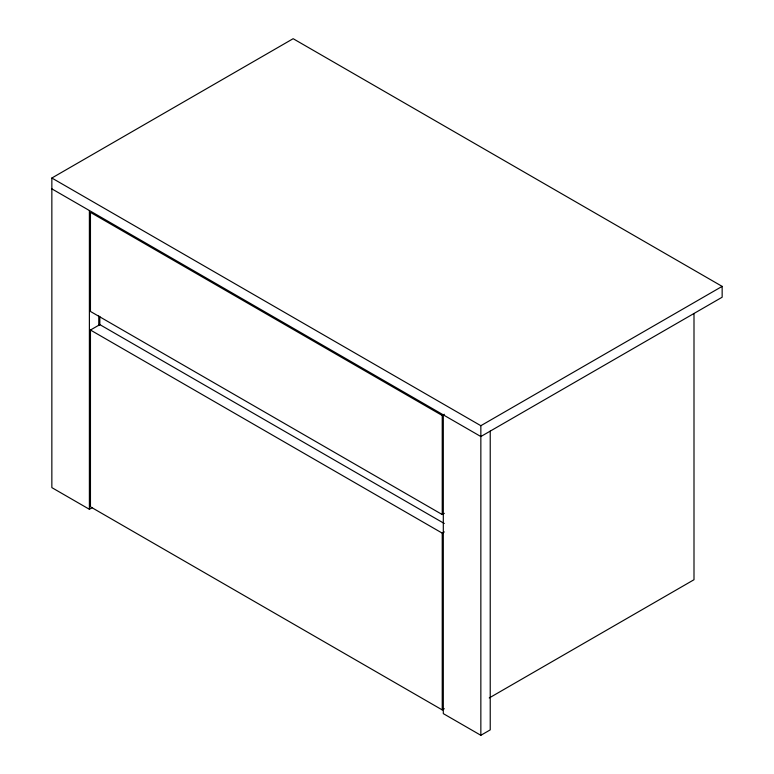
<?xml version="1.0" encoding="UTF-8"?>
<svg xmlns="http://www.w3.org/2000/svg" width="774" height="774" viewBox="0 0 774 774"><rect width="100%" height="100%" fill="white"/><g stroke="black" fill="none" stroke-linecap="round" stroke-linejoin="round"><path stroke-width="1.16" d="M92.512 507.483L89.387 509.292L51.848 487.62L51.848 178.02L293.153 38.7L722.152 286.38L722.152 297.216L480.848 436.536L51.848 188.856M444.315 708.713L442.235 709.913L90.461 506.815L90.461 330.034L99.836 324.616L444.286 523.485M444.315 513.346L442.235 514.555L90.461 311.458L90.461 212.386L442.235 415.483L444.315 414.274M51.848 178.02L480.848 425.7L722.152 286.38M90.461 330.034L442.235 533.131L444.315 531.922M489.236 697.945L693.997 579.726L693.997 313.489M443.308 414.864L443.308 713.628L480.848 735.3L490.223 729.882L490.223 431.118M480.848 425.7L480.848 735.3M442.235 415.483L442.235 514.555M442.235 533.131L442.235 709.913M99.836 316.498L99.836 324.925M98.772 315.937L98.772 325.583M89.387 210.528L89.387 509.292"/></g></svg>
